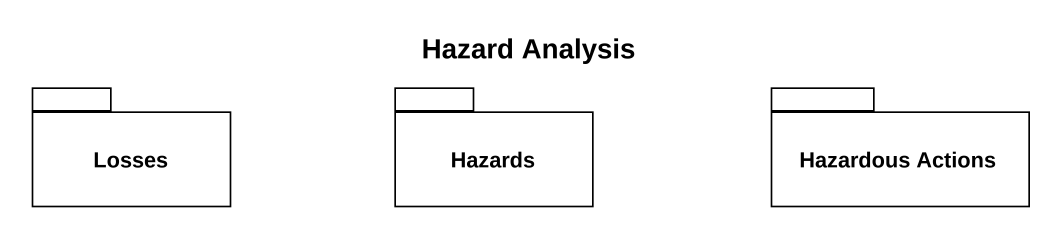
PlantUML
@startuml
title Hazard Analysis
package Losses {
}
package Hazards {
}
package "Hazardous Actions" as Hazardous_Actions {
}
@enduml
